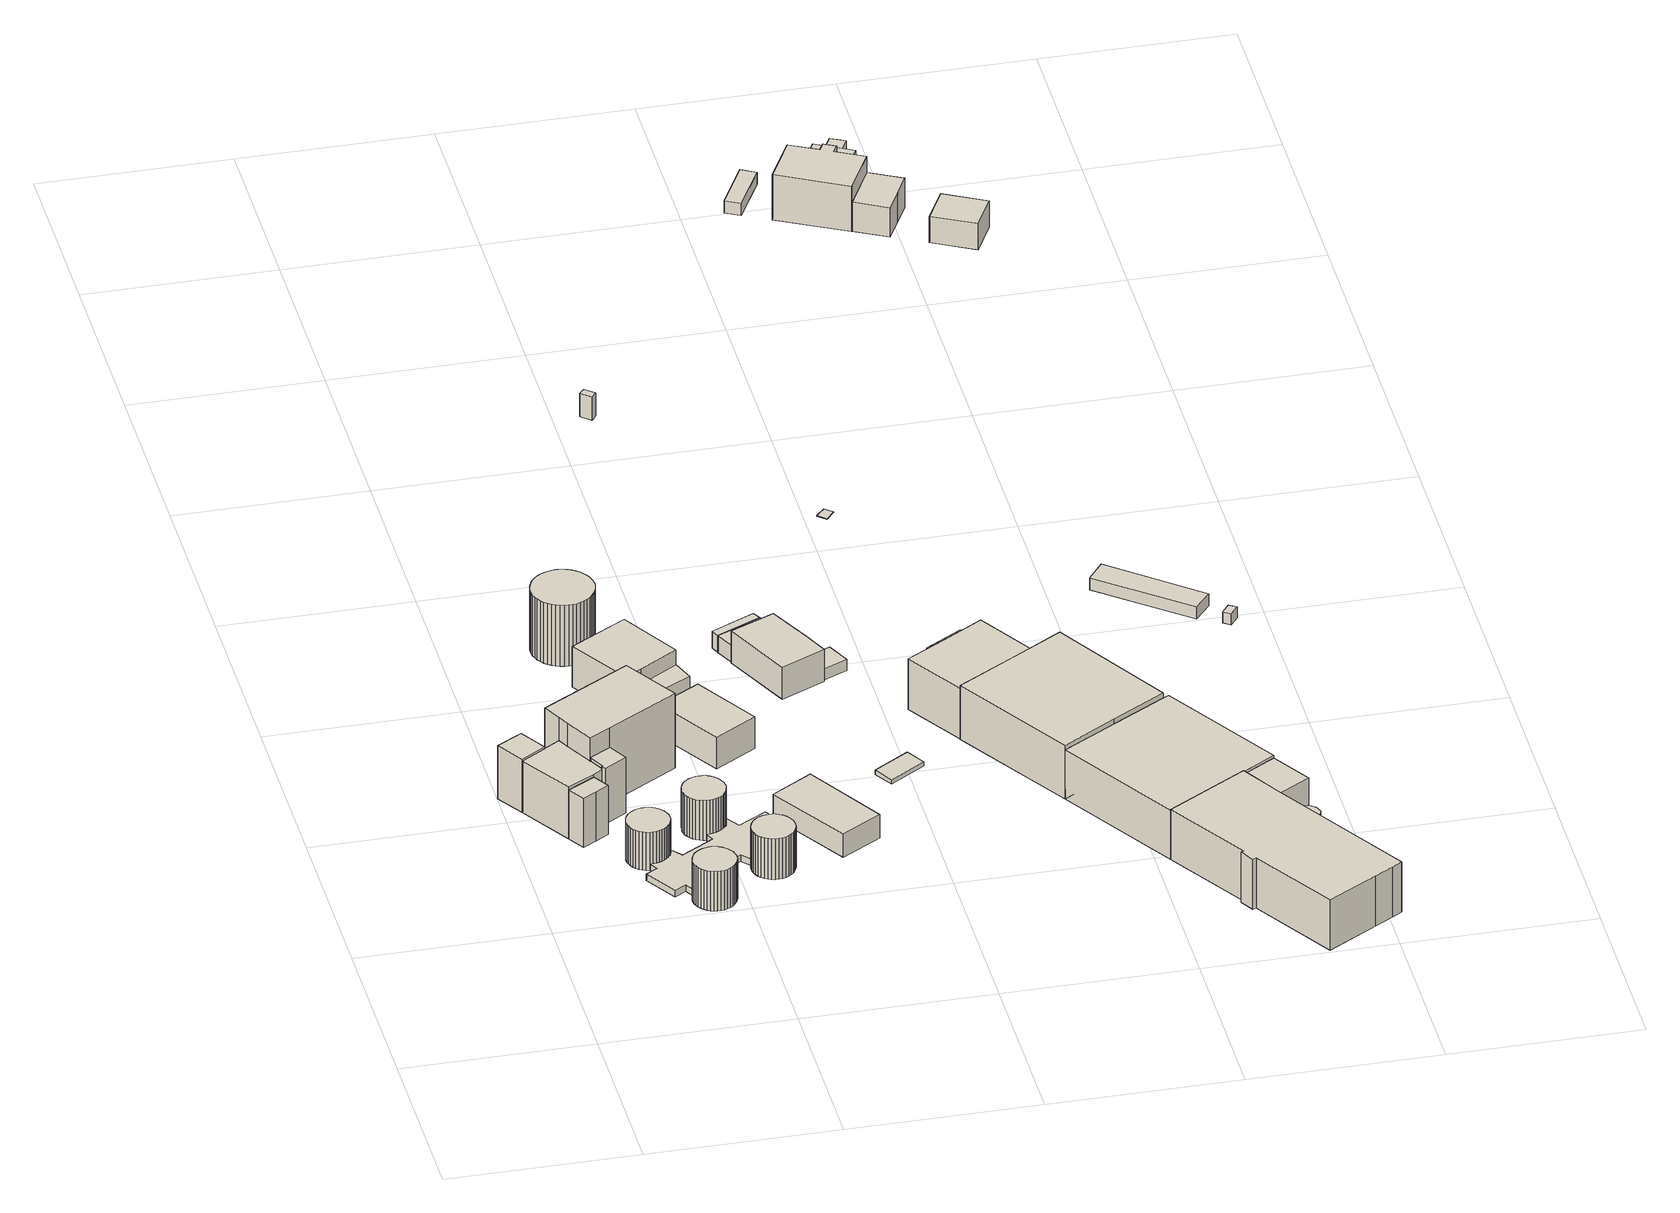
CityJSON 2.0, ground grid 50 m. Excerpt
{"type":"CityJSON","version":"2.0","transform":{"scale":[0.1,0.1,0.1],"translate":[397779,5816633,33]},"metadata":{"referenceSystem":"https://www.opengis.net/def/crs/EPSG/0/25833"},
"CityObjects":{
"building1":{"type":"Building","attributes":{"Gemeindeschluessel":"11000011","function":"31001_2580"},"address":[{"country":"Germany","locality":"Berlin","thoroughfareNumber":"42 (23)","thoroughfareName":"Köpenicker Chaussee"}],"children":["building1-1","building1-2","building1-3","building1-4","building1-5"]},
"building1-1":{"type":"BuildingPart","attributes":{"BezugspunktDach":"2200","measuredHeight":24.36,"storeysAboveGround":1},"parents":["building1"],"geometry":[{"type":"MultiSurface","lod":"1","boundaries":[[[0,1,2,3,4,5,6,7]],[[8,9,10,11,12,13,14,15]],[[8,15,7,6]],[[9,8,6,5]],[[10,9,5,4]],[[11,10,4,3]],[[16,17,11,3,2]],[[18,19,2,1]],[[20,18,13,1,0]],[[15,14,0,7]],[[12,11,17,16]],[[13,12,19,18]],[[14,13,18,20]]]}]},
"building1-2":{"type":"BuildingPart","attributes":{"BezugspunktDach":"2200","measuredHeight":16.6,"storeysAboveGround":1},"parents":["building1"],"geometry":[{"type":"MultiSurface","lod":"1","boundaries":[[[21,22,23,24,25]],[[26,27,28,29,30]],[[26,30,25,24]],[[27,26,24,23]],[[28,27,23,22]],[[31,32,33,22,21]],[[30,29,21,25]],[[29,34,35,32,31]],[[36,35,28,33,32]]]}]},
"building1-3":{"type":"BuildingPart","attributes":{"BezugspunktDach":"2200","measuredHeight":15.78,"storeysAboveGround":1},"parents":["building1"],"geometry":[{"type":"MultiSurface","lod":"1","boundaries":[[[37,38,39,40,20,33,32,31]],[[35,28,14,41,42,43,44,29]],[[14,28,33,20]],[[43,42,39,38]],[[44,45,46,47,38,37]],[[29,44,37,31]],[[35,29,31,32]],[[35,32,33,28]],[[13,18,19,12]],[[41,12,19,40]],[[20,18,13,14]],[[41,40,39,42]],[[48,46,45,44]],[[48,43,47,46]]]}]},
"building1-4":{"type":"BuildingPart","attributes":{"BezugspunktDach":"2200","measuredHeight":16.23,"storeysAboveGround":1},"parents":["building1"],"geometry":[{"type":"MultiSurface","lod":"1","boundaries":[[[49,50,51,52,17,16]],[[11,53,54,42,41,12]],[[53,11,17,52]],[[54,53,52,51]],[[42,54,51,50]],[[40,39,42,50,49]],[[12,19,40,41,49,16]],[[12,16,17,11]],[[41,42,39,40]],[[41,40,19,12]]]}]},
"building1-5":{"type":"BuildingPart","attributes":{"BezugspunktDach":"2200","measuredHeight":15.91,"storeysAboveGround":1},"parents":["building1"],"geometry":[{"type":"MultiSurface","lod":"1","boundaries":[[[55,56,57,47,46,45]],[[48,43,58,59,60,44]],[[58,43,47,57]],[[59,58,57,56]],[[60,59,56,55]],[[44,60,55,45]],[[48,44,45,46]],[[61,48,46,47,43]]]}]},
"building2":{"type":"Building","attributes":{"Gemeindeschluessel":"11000011","function":"31001_2140"},"address":[{"country":"Germany","locality":"Berlin","thoroughfareNumber":"42 (12)","thoroughfareName":"Köpenicker Chaussee"}],"children":["building2-1","building2-2","building2-3","building2-4","building2-5"]},
"building2-1":{"type":"BuildingPart","attributes":{"BezugspunktDach":"2200","measuredHeight":11.56,"storeysAboveGround":2},"parents":["building2"],"geometry":[{"type":"MultiSurface","lod":"1","boundaries":[[[62,63,64,65,66,67,68,69,70,71,72,73,74,75,76,77,78,79,80,81,82,83,84,85,86,87,88,89,90,91,92,93,94,95,96,97,98,99,100,101]],[[102,103,104,105,106,107,108,109,110,111,112,113,114,115,116,117,118,119,120,121,122,123,124,125,126,127,128,129,130,131,132,133,134,135,136,137,138,139,140,141]],[[102,141,101,100]],[[103,102,100,99]],[[104,103,99,98]],[[105,104,142,143,144,145,98,97]],[[106,105,143,146,147,144,97,96]],[[148,147,96,95]],[[107,106,146,149]],[[108,107,149,150,151,148,152,95,94]],[[153,151,154,94,93]],[[109,108,150,155]],[[156,153,157,93,92]],[[110,109,155,158]],[[159,156,92,91]],[[111,110,158,160]],[[161,162,159,91,90]],[[112,111,163,160,164]],[[113,112,164,165,166,162,167,90,89]],[[168,166,165,169,114,113,89,88]],[[170,168,169,171,115,114,88,87]],[[116,115,87,86]],[[117,116,86,85]],[[118,117,85,84]],[[119,118,84,83]],[[120,119,83,82]],[[121,120,82,81]],[[122,121,81,80]],[[123,122,80,79]],[[124,123,79,78]],[[125,124,78,77]],[[126,125,77,76]],[[127,126,76,75]],[[128,127,75,74]],[[129,128,74,73]],[[130,129,73,72]],[[131,130,72,71]],[[132,131,71,70]],[[133,132,70,69]],[[134,133,69,68]],[[135,134,68,67]],[[136,135,67,66]],[[137,136,66,65]],[[138,137,65,64]],[[139,138,64,63]],[[140,139,63,62]],[[141,140,62,101]],[[145,144,143,142]],[[144,147,146,143]],[[149,146,147,148]],[[152,148,151,150,149]],[[155,150,154,151,153]],[[158,155,157,153,156]],[[160,158,156,159]],[[164,160,163,159,162,161]],[[167,162,166,165,164]],[[169,165,166,168]],[[171,169,168,170]]]}]},
"building2-2":{"type":"BuildingPart","attributes":{"BezugspunktDach":"2200","measuredHeight":1.91,"storeysAboveGround":2},"parents":["building2"],"geometry":[{"type":"MultiSurface","lod":"1","boundaries":[[[172,173,145,144,147,148,151,153,156,159,162,166,168,170,174,175,176,177,178,179,180,181,182,183,184,185,186,187,188,189,190,191,192,193,194,195,196,197,198,199,200,201,202,203,204,205,206,207,208,209,210,211,212,213,214,215,216,217,218,219,220]],[[221,222,223,224,225,226,227,228,229,230,231,232,233,234,235,236,237,238,239,240,241,242,243,244,245,246,247,248,249,250,251,252,253,254,255,256,257,258,259,260,261,262,263,264,265,266,171,169,165,164,160,158,155,150,149,146,143,142,267,268,269]],[[221,269,220,219]],[[222,221,219,218]],[[222,270,222,223]],[[224,223,224,216]],[[224,216,224,225]],[[226,225,226,214]],[[227,226,214,226,227,213]],[[228,227,271,227,228,212]],[[231,230,231,209]],[[232,231,209,231,232,208]],[[232,208,232,233]],[[234,233,207,206]],[[235,234,206,205]],[[236,235,205,204]],[[237,236,204,272,273]],[[238,237,273,274]],[[239,238,202,274,275]],[[240,239,275,276]],[[241,240,276,277,199]],[[242,241,277,278]],[[243,242,278,279]],[[244,243,197,279,280,196]],[[245,244,196,280,281,195]],[[246,245,195,281,282,194]],[[247,246,282,283]],[[248,247,284,283,285]],[[249,248,192,191]],[[250,249,191,190]],[[251,250,190,189]],[[252,251,189,188]],[[253,252,188,187]],[[254,253,187,286,287]],[[255,254,287,288]],[[256,255,185,288,289,184]],[[257,256,289,290]],[[258,257,290,291,182]],[[259,258,291,292,181]],[[260,259,181,292,293,180]],[[261,260,293,294,179]],[[262,261,179,294,295]],[[263,262,178,295,296,177]],[[264,263,296,297,176]],[[265,264,176,175]],[[266,265,175,174]],[[171,266,174,170]],[[267,142,145,173]],[[268,267,173,172]],[[269,268,172,220]],[[223,222,270,218,217]],[[298,217,216,224,223]],[[225,224,216,215]],[[215,214,226,225]],[[213,212,228,227,271]],[[229,228,212,211]],[[230,229,299,211,210]],[[300,210,209,231,230]],[[233,232,208,207]],[[273,272,204,203]],[[274,273,203,202]],[[275,274,202,201]],[[276,275,201,200]],[[200,199,277,276]],[[278,277,301,199,198]],[[279,278,198,197]],[[196,280,279,197]],[[195,281,280,196]],[[194,282,281,195]],[[283,282,194,193]],[[285,283,284,193,192,302]],[[287,286,187,186]],[[288,287,186,185]],[[184,289,288,185]],[[290,289,184,183]],[[183,182,291,290]],[[182,181,292,291]],[[180,293,292,181]],[[180,179,294,293]],[[295,294,179,178]],[[177,296,295,178]],[[177,176,297,296]],[[169,171,170,168]],[[165,169,168,166]],[[165,166,162,164]],[[160,164,303,162,159,304]],[[160,159,156,158]],[[155,158,156,153]],[[155,153,151,150]],[[149,150,151,148]],[[146,149,305,148,147]],[[143,146,306,147,144]],[[142,143,144,145]]]}]},
"building2-3":{"type":"BuildingPart","attributes":{"BezugspunktDach":"2200","measuredHeight":11.81,"storeysAboveGround":2},"parents":["building2"],"geometry":[{"type":"MultiSurface","lod":"1","boundaries":[[[307,308,309,310,311,312,313,314,315,316,317,318,319,320,321,322,323,324,325,326,327,328,329,330,331,332,333,334,335,336,337,338,339,340,341,342,343,344,345]],[[346,297,296,295,294,293,292,291,290,289,288,287,286,347,348,349,350,351,352,353,354,355,356,357,358,359,360,361,362,363,364,365,366,367,368,369,370,371,372]],[[346,372,345,344]],[[297,346,344,343]],[[177,176,343,342]],[[178,177,342,341]],[[179,178,295,341,340]],[[293,180,179,340,339]],[[181,180,339,338]],[[182,181,338,337]],[[183,182,337,336]],[[184,183,336,335]],[[185,184,373,335,334]],[[287,186,185,334,333]],[[286,187,186,287,333,332]],[[347,286,332,331]],[[348,347,331,330]],[[349,348,330,329]],[[350,349,329,328]],[[351,350,328,327]],[[352,351,327,326]],[[353,352,326,325]],[[354,353,325,324]],[[355,354,324,323]],[[356,355,323,322]],[[357,356,322,321]],[[358,357,321,320]],[[359,358,320,319]],[[360,359,319,318]],[[361,360,318,317]],[[362,361,317,316]],[[363,362,316,315]],[[364,363,315,314]],[[365,364,314,313]],[[366,365,313,312]],[[367,366,312,311]],[[368,367,311,310]],[[369,368,310,309]],[[370,369,309,308]],[[371,370,308,307]],[[372,371,307,345]],[[374,296,297,375,176,177]],[[295,296,177,178]],[[294,295,178,179]],[[294,179,180,293]],[[292,293,180,181]],[[291,292,181,182]],[[290,291,182,183]],[[289,290,183,184]],[[288,289,373,184,185]],[[288,185,186,287]],[[287,186,187,286]]]}]},
"building2-4":{"type":"BuildingPart","attributes":{"BezugspunktDach":"2200","measuredHeight":11.13,"storeysAboveGround":2},"parents":["building2"],"geometry":[{"type":"MultiSurface","lod":"1","boundaries":[[[376,377,378,379,380,381,382,383,384,385,386,387,388,389,390,391,392,393,394,395,396,397,398,399,400,401,402,403,404,405,406,407,408,409,410,411,412,413,414,415]],[[416,417,418,419,420,421,422,423,424,425,426,427,428,429,430,431,432,433,434,233,232,231,230,229,228,227,226,225,224,223,222,435,436,437,438,439,440,441,442,443]],[[416,443,415,414]],[[417,416,414,413]],[[418,417,413,412]],[[419,418,412,411]],[[420,419,411,410]],[[421,420,410,409]],[[422,421,409,408]],[[423,422,408,407]],[[424,423,407,406]],[[425,424,406,405]],[[426,425,405,404]],[[427,426,404,403]],[[428,427,403,402]],[[429,428,402,401]],[[430,429,401,400]],[[431,430,400,399]],[[432,431,399,398]],[[433,432,398,397]],[[434,433,397,396]],[[233,434,396,395]],[[232,208,207,395,394]],[[231,209,208,394,393]],[[210,209,393,392]],[[229,211,210,392,391]],[[228,212,211,391,390]],[[227,213,212,390,389]],[[214,213,389,388]],[[225,215,214,226,388,387]],[[224,216,215,387,386]],[[217,216,224,386,385]],[[218,217,385,384]],[[435,222,384,383]],[[436,435,383,382]],[[437,436,382,381]],[[438,437,381,380]],[[439,438,380,379]],[[440,439,379,378]],[[441,440,378,377]],[[442,441,377,376]],[[443,442,376,415]],[[233,207,208,232]],[[232,444,208,209,231]],[[230,231,209,210]],[[230,210,211,229]],[[229,211,212,228]],[[228,212,213,227]],[[445,226,227,213,214]],[[226,214,215,225]],[[225,446,215,216,224]],[[223,224,216,217]],[[222,223,217,218]]]}]},
"building2-5":{"type":"BuildingPart","attributes":{"BezugspunktDach":"2200","measuredHeight":11.59,"storeysAboveGround":2},"parents":["building2"],"geometry":[{"type":"MultiSurface","lod":"1","boundaries":[[[447,448,449,450,451,452,453,454,455,456,457,458,459,460,461,462,463,464,465,466,467,468,469,470,471,472,473,474,475,476,477,478,479,480,481,482,483,484,485,486]],[[487,488,489,490,491,492,493,494,495,496,497,498,499,500,501,502,503,504,285,283,282,281,280,279,278,277,276,275,274,273,272,505,506,507,508,509,510,511,512,513]],[[487,513,486,485]],[[488,487,485,484]],[[489,488,484,483]],[[490,489,483,482]],[[491,490,482,481]],[[492,491,481,480]],[[493,492,480,479]],[[494,493,479,478]],[[495,494,478,477]],[[496,495,477,476]],[[497,496,476,475]],[[498,497,475,474]],[[499,498,474,473]],[[500,499,473,472]],[[501,500,472,471]],[[502,501,471,470]],[[503,502,470,469]],[[504,503,469,468]],[[285,504,468,467]],[[283,193,192,467,466]],[[282,194,193,466,465]],[[195,194,282,465,464]],[[280,196,195,281,464,463]],[[197,196,280,463,462]],[[198,197,279,462,461]],[[277,199,198,278,461,460]],[[200,199,514,460,459]],[[275,201,200,276,459,458]],[[202,201,275,458,457]],[[203,202,274,457,456]],[[204,203,456,455]],[[505,272,455,454]],[[506,505,454,453]],[[507,506,453,452]],[[508,507,452,451]],[[509,508,451,450]],[[510,509,450,449]],[[511,510,449,448]],[[512,511,448,447]],[[513,512,447,486]],[[285,192,193,283]],[[283,193,194,282]],[[281,282,194,195]],[[281,195,196,280]],[[279,280,196,197]],[[278,279,197,198]],[[278,198,199,277]],[[515,276,277,514,199,200]],[[276,200,201,275]],[[274,275,201,202]],[[516,273,274,202,203]],[[272,273,517,203,204]]]}]},
"building3":{"type":"Building","attributes":{"Gemeindeschluessel":"11000011","BezugspunktDach":"2200","function":"31001_2500","measuredHeight":17.64,"storeysAboveGround":3},"address":[{"country":"Germany","locality":"Berlin","thoroughfareNumber":"42 (43)","thoroughfareName":"Köpenicker Chaussee"}],"geometry":[{"type":"Solid","lod":"1","boundaries":[[[[518,519,520,521,522,523,524,525,526,527,528,529,530,531,532,533,534,535,536,537,538,539,540,541,542,543,544,545,546,547,548,549,550,551,552,553,554,555,556,557,558,559,560,561,562,563,564,565,566]],[[567,568,569,570,571,572,573,574,575,576,577,578,579,580,581,582,583,584,585,586,587,588,589,590,591,592,593,594,595,596,597,598,599,600,601,602,603,604,605,606,607,608,609,610,611,612,613,614,615]],[[567,615,566,565]],[[568,567,565,564]],[[569,568,564,563]],[[570,569,563,562]],[[571,570,562,561]],[[572,571,561,560]],[[573,572,560,559]],[[574,573,559,558]],[[575,574,558,557]],[[576,575,557,556]],[[577,576,556,555]],[[578,577,555,554]],[[579,578,554,553]],[[580,579,553,552]],[[581,580,552,551]],[[582,581,551,550]],[[583,582,550,549]],[[584,583,549,548]],[[585,584,548,547]],[[586,585,547,546]],[[587,586,546,545]],[[588,587,545,544]],[[589,588,544,543]],[[590,589,543,542]],[[591,590,542,541]],[[592,591,541,540]],[[593,592,540,539]],[[594,593,539,538]],[[595,594,538,537]],[[596,595,537,536]],[[597,596,536,535]],[[598,597,535,534]],[[599,598,534,533]],[[600,599,533,532]],[[601,600,532,531]],[[602,601,531,530]],[[603,602,530,529]],[[604,603,529,528]],[[605,604,528,527]],[[606,605,527,526]],[[607,606,526,525]],[[608,607,525,524]],[[609,608,524,523]],[[610,609,523,522]],[[611,610,522,521]],[[612,611,521,520]],[[613,612,520,519]],[[614,613,519,518]],[[615,614,518,566]]]]}]},
"building4":{"type":"Building","attributes":{"Gemeindeschluessel":"11000011","BezugspunktDach":"2200","function":"31001_2580","measuredHeight":11.69,"storeysAboveGround":2},"address":[{"country":"Germany","locality":"Berlin","thoroughfareNumber":"42 (22)","thoroughfareName":"Köpenicker Chaussee"}],"geometry":[{"type":"Solid","lod":"1","boundaries":[[[[616,617,618,619,620]],[[621,622,623,624,625]],[[621,625,620,619]],[[622,621,619,618]],[[623,622,618,617]],[[624,623,617,616]],[[625,624,616,620]]]]}]},
"building5":{"type":"Building","attributes":{"Gemeindeschluessel":"11000011","BezugspunktDach":"2200","function":"31001_2580","measuredHeight":7.47,"storeysAboveGround":1},"address":[{"country":"Germany","locality":"Berlin","thoroughfareNumber":"42 (113)","thoroughfareName":"Köpenicker Chaussee"}],"geometry":[{"type":"Solid","lod":"1","boundaries":[[[[626,627,628,629]],[[622,630,631,623]],[[622,623,629,628]],[[630,622,628,627]],[[631,630,627,626]],[[623,631,626,629]]]]}]},
"building6":{"type":"Building","attributes":{"Gemeindeschluessel":"11000011","BezugspunktDach":"2200","function":"31001_2580","measuredHeight":9.15,"storeysAboveGround":1},"address":[{"country":"Germany","locality":"Berlin","thoroughfareNumber":"42 (24)","thoroughfareName":"Köpenicker Chaussee"}],"geometry":[{"type":"Solid","lod":"1","boundaries":[[[[632,633,634,635]],[[636,637,638,639]],[[636,639,635,634]],[[637,636,634,633]],[[638,637,633,632]],[[639,638,632,635]]]]}]},
"building7":{"type":"Building","attributes":{"Gemeindeschluessel":"11000011","BezugspunktDach":"2200","function":"31001_2580","measuredHeight":6.79,"storeysAboveGround":1},"address":[{"country":"Germany","locality":"Berlin","thoroughfareNumber":"42 (26)","thoroughfareName":"Köpenicker Chaussee"}],"geometry":[{"type":"Solid","lod":"1","boundaries":[[[[640,641,642,643]],[[644,645,646,647]],[[644,647,643,642]],[[645,644,642,641]],[[646,645,641,640]],[[647,646,640,643]]]]}]},
"building8":{"type":"Building","attributes":{"Gemeindeschluessel":"11000011","BezugspunktDach":"2200","function":"51009_1610","measuredHeight":4.88,"storeysAboveGround":0},"address":[{"country":"Germany","locality":"Berlin"}],"geometry":[{"type":"Solid","lod":"1","boundaries":[[[[648,649,650,651]],[[652,653,654,655]],[[652,655,651,650]],[[653,652,650,649]],[[654,653,649,648]],[[655,654,648,651]]]]}]},
"building9":{"type":"Building","attributes":{"Gemeindeschluessel":"11000011","BezugspunktDach":"2200","function":"31001_2120","measuredHeight":4.94,"storeysAboveGround":1},"address":[{"country":"Germany","locality":"Berlin","thoroughfareNumber":"42 (40)","thoroughfareName":"Köpenicker Chaussee"}],"geometry":[{"type":"Solid","lod":"1","boundaries":[[[[656,657,649,648]],[[658,659,660,661]],[[658,661,648,649]],[[659,658,649,657]],[[660,659,657,656]],[[661,660,656,648]]]]}]},
"building10":{"type":"Building","attributes":{"Gemeindeschluessel":"11000011","BezugspunktDach":"2200","function":"31001_2120","measuredHeight":9.33,"storeysAboveGround":1},"address":[{"country":"Germany","locality":"Berlin","thoroughfareNumber":"42 (115)","thoroughfareName":"Köpenicker Chaussee"}],"geometry":[{"type":"Solid","lod":"1","boundaries":[[[[662,663,664,665,666]],[[667,668,669,670,671]],[[667,671,666,665]],[[668,667,665,664]],[[669,668,664,663]],[[670,669,663,662]],[[671,670,662,666]]]]}]},
"building11":{"type":"Building","attributes":{"Gemeindeschluessel":"11000011","BezugspunktDach":"2200","function":"31001_2200","measuredHeight":1.34,"storeysAboveGround":1},"address":[{"country":"Germany","locality":"Berlin","thoroughfareNumber":"42 (27)","thoroughfareName":"Köpenicker Chaussee"}],"geometry":[{"type":"Solid","lod":"1","boundaries":[[[[672,673,674,675]],[[676,677,678,679]],[[676,679,675,674]],[[677,676,674,673]],[[678,677,673,672]],[[679,678,672,675]]]]}]},
"building12":{"type":"Building","attributes":{"Gemeindeschluessel":"11000011","BezugspunktDach":"2200","function":"31001_2120","measuredHeight":3.25,"storeysAboveGround":1},"address":[{"country":"Germany","locality":"Berlin","thoroughfareNumber":"42 (114)","thoroughfareName":"Köpenicker Chaussee"}],"geometry":[{"type":"Solid","lod":"1","boundaries":[[[[680,681,682,683]],[[684,685,686,687]],[[684,687,683,682]],[[685,684,682,681]],[[686,685,681,680]],[[687,686,680,683]]]]}]},
"building13":{"type":"Building","attributes":{"Gemeindeschluessel":"11000011","BezugspunktDach":"2200","function":"31001_2420","measuredHeight":6.74,"storeysAboveGround":1},"address":[{"country":"Germany","locality":"Berlin","thoroughfareNumber":"1 (4)","thoroughfareName":"Saganer Straße"}],"geometry":[{"type":"Solid","lod":"1","boundaries":[[[[688,689,690,691]],[[692,693,694,695]],[[692,695,691,690]],[[693,692,690,689]],[[694,693,689,688]],[[695,694,688,691]]]]}]},
"building14":{"type":"Building","attributes":{"Gemeindeschluessel":"11000011","BezugspunktDach":"2200","function":"31001_2420","measuredHeight":0.187,"storeysAboveGround":1},"address":[{"country":"Germany","locality":"Berlin","thoroughfareNumber":"1 (3)","thoroughfareName":"Saganer Straße"}],"geometry":[{"type":"Solid","lod":"1","boundaries":[[[[696,697,698,699]],[[700,701,702,703]],[[700,703,699,698]],[[701,700,698,697]],[[702,701,697,696]],[[703,702,696,699]]]]}]},
"building15":{"type":"Building","attributes":{"Gemeindeschluessel":"11000011","function":"31001_2610"},"address":[{"country":"Germany","locality":"Berlin","thoroughfareNumber":"42 (64)","thoroughfareName":"Köpenicker Chaussee"}],"children":["building15-1","building15-2","building15-3","building15-4","building15-5","building15-6"]},
"building15-1":{"type":"BuildingPart","attributes":{"BezugspunktDach":"2200","measuredHeight":15.8,"storeysAboveGround":3},"parents":["building15"],"geometry":[{"type":"MultiSurface","lod":"1","boundaries":[[[704,705,706,707,708,709,710,711,712,713,714,715]],[[716,717,718,719,720,721,722,723,724,725,726,727]],[[728,729,715,714]],[[730,731,728,716,732,733,732,717,716,714,713]],[[718,734,735,713,712]],[[719,718,712,711]],[[720,719,711,710]],[[721,720,710,709]],[[722,721,709,708]],[[723,722,708,707]],[[724,723,707,706]],[[725,724,706,705]],[[726,725,705,704]],[[727,726,704,715]],[[716,727,729,728]],[[717,732,731,730]],[[733,732,716,728,731]],[[717,735,734,718]]]}]},
"building15-2":{"type":"BuildingPart","attributes":{"BezugspunktDach":"2200","measuredHeight":13.46,"storeysAboveGround":3},"parents":["building15"],"geometry":[{"type":"Solid","lod":"1","boundaries":[[[[734,736,737,735]],[[738,739,718,717]],[[717,735,717,738]],[[739,738,737,736]],[[718,739,736,734]],[[738,717,735,737]],[[718,734,735,717]]]]}]},
"building15-3":{"type":"BuildingPart","attributes":{"BezugspunktDach":"2200","measuredHeight":15.52,"storeysAboveGround":3},"parents":["building15"],"geometry":[{"type":"MultiSurface","lod":"1","boundaries":[[[740,741,742,743,744]],[[745,746,747,748,749]],[[745,749,744,743]],[[750,751,743,742]],[[746,745,752,753]],[[747,746,742,741]],[[749,748,740,744]],[[753,752,751,750]],[[754,755,740,748]],[[747,741,755,754]]]}]},
"building15-4":{"type":"BuildingPart","attributes":{"BezugspunktDach":"2200","measuredHeight":9.84,"storeysAboveGround":3},"parents":["building15"],"geometry":[{"type":"Solid","lod":"1","boundaries":[[[[751,750,756,757]],[[758,753,752,759]],[[758,759,757,756]],[[753,758,756,750]],[[759,752,751,757]],[[752,753,750,751]]]]}]},
"building15-5":{"type":"BuildingPart","attributes":{"BezugspunktDach":"2200","measuredHeight":15.86,"storeysAboveGround":3},"parents":["building15"],"geometry":[{"type":"MultiSurface","lod":"1","boundaries":[[[729,731,760,761,762,763,764]],[[765,766,767,738,732,727,768]],[[768,764,768,769,765]],[[765,763,765,766]],[[767,766,762,761]],[[738,767,761,760]],[[760,730,735,737]],[[768,727,729,764]],[[765,769,770,763]],[[770,769,768,764]],[[766,765,763,762]],[[732,717,730,731]],[[738,737,735,771,717]],[[727,716,728,729,772]],[[732,731,728,773,716]]]}]},
"building15-6":{"type":"BuildingPart","attributes":{"BezugspunktDach":"2200","measuredHeight":17.13,"storeysAboveGround":3},"parents":["building15"],"geometry":[{"type":"MultiSurface","lod":"1","boundaries":[[[774,775,776,777,778,779]],[[780,781,766,769,768,782]],[[755,740,779,778]],[[780,782,748,754]],[[781,780,778,777],[747,741,755,754]],[[766,781,777,776]],[[770,763,765,763,762,766,776,775]],[[764,770,769,775,774]],[[782,768,774,779]],[[754,748,740,755]],[[755,741,747,754]],[[769,765,763,770]],[[766,762,763,765]],[[783,768,769,770,764]]]}]},
"building16":{"type":"Building","attributes":{"Gemeindeschluessel":"11000011","BezugspunktDach":"2200","function":"31001_2500","measuredHeight":6.88,"storeysAboveGround":2},"address":[{"country":"Germany","locality":"Berlin","thoroughfareNumber":"42 (79)","thoroughfareName":"Köpenicker Chaussee"}],"geometry":[{"type":"Solid","lod":"1","boundaries":[[[[784,785,786,787,788,789,790,791,792,793,794,795,796,797,798,799,800,801,802,803,804,805,806,807,808,809,810,811,812,813,814,815,816]],[[817,818,819,820,821,822,823,824,825,826,827,828,829,830,831,832,833,834,835,836,837,838,839,840,841,842,843,844,845,846,847,848,849]],[[817,849,816,815]],[[818,817,815,814]],[[819,818,814,813]],[[820,819,813,812]],[[821,820,812,811]],[[822,821,811,810]],[[823,822,810,809]],[[824,823,809,808]],[[825,824,808,807]],[[826,825,807,806]],[[827,826,806,805]],[[828,827,805,804]],[[829,828,804,803]],[[830,829,803,802]],[[831,830,802,801]],[[832,831,801,800]],[[833,832,800,799]],[[834,833,799,798]],[[835,834,798,797]],[[836,835,797,796]],[[837,836,796,795]],[[838,837,795,794]],[[839,838,794,793]],[[840,839,793,792]],[[841,840,792,791]],[[842,841,791,790]],[[843,842,790,789]],[[844,843,789,788]],[[845,844,788,787]],[[846,845,787,786]],[[847,846,786,785]],[[848,847,785,784]],[[849,848,784,816]]]]}]},
"building17":{"type":"Building","attributes":{"Gemeindeschluessel":"11000011","BezugspunktDach":"2200","function":"31001_2143","measuredHeight":3.49,"storeysAboveGround":1},"address":[{"country":"Germany","locality":"Berlin","thoroughfareNumber":"26 (17)","thoroughfareName":"Saganer Straße"}],"geometry":[{"type":"Solid","lod":"1","boundaries":[[[[850,851,852,853]],[[854,855,856,857]],[[854,857,853,852]],[[855,854,852,851]],[[856,855,851,850]],[[857,856,850,853]]]]}]},
"building18":{"type":"Building","attributes":{"Gemeindeschluessel":"11000011","BezugspunktDach":"2200","function":"31001_2420","measuredHeight":3.57,"storeysAboveGround":1},"address":[{"country":"Germany","locality":"Berlin","thoroughfareNumber":"1","thoroughfareName":"Saganer Straße"}],"geometry":[{"type":"Solid","lod":"1","boundaries":[[[[858,859,860,861]],[[862,863,864,865]],[[862,865,861,860]],[[863,862,860,859]],[[864,863,859,858]],[[865,864,858,861]]]]}]},
"building19":{"type":"Building","attributes":{"Gemeindeschluessel":"11000011","BezugspunktDach":"2200","function":"31001_2424","measuredHeight":3.28,"storeysAboveGround":1},"address":[{"country":"Germany","locality":"Berlin","thoroughfareNumber":"1 (2)","thoroughfareName":"Saganer Straße"}],"geometry":[{"type":"Solid","lod":"1","boundaries":[[[[866,867,868,869]],[[870,871,872,873]],[[870,873,869,868]],[[871,870,868,867]],[[872,871,867,866]],[[873,872,866,869]]]]}]},
"building20":{"type":"Building","attributes":{"Gemeindeschluessel":"11000011","function":"31001_2420"},"address":[{"country":"Germany","locality":"Berlin","thoroughfareNumber":"26 (18)","thoroughfareName":"Saganer Straße"}],"children":["building20-1","building20-2","building20-3","building20-4"]},
"building20-1":{"type":"BuildingPart","attributes":{"BezugspunktDach":"2200","measuredHeight":16.08,"storeysAboveGround":3},"parents":["building20"],"geometry":[{"type":"MultiSurface","lod":"1","boundaries":[[[874,875,876,877,878,879,880,881,882]],[[883,884,885,886,887,888,889,890,891]],[[883,891,882,881]],[[884,883,881,880]],[[885,884,880,879]],[[886,885,879,878]],[[887,886,878,877]],[[888,887,877,876]],[[889,892,893,876,875]],[[890,889,875,874]],[[891,890,874,882]],[[888,893,892,889]]]}]},
"building20-2":{"type":"BuildingPart","attributes":{"BezugspunktDach":"2200","measuredHeight":10.19,"storeysAboveGround":3},"parents":["building20"],"geometry":[{"type":"Solid","lod":"1","boundaries":[[[[894,895,896,897,898,899,900,901,902,903,904]],[[905,906,907,908,909,910,911,912,913,886,914]],[[905,914,904,903]],[[906,905,903,902]],[[907,906,902,901]],[[908,907,901,900]],[[909,908,900,899]],[[910,909,899,898]],[[911,910,898,897]],[[912,911,897,896]],[[913,912,896,895]],[[886,913,895,894]],[[914,886,894,904]]]]}]},
"building20-3":{"type":"BuildingPart","attributes":{"BezugspunktDach":"2200","measuredHeight":10.19,"storeysAboveGround":3},"parents":["building20"],"geometry":[{"type":"Solid","lod":"1","boundaries":[[[[915,899,916,917,918,901,900]],[[907,919,920,921,909,922,908]],[[907,908,900,901]],[[919,907,901,918]],[[920,919,918,917]],[[921,920,917,916]],[[909,921,916,899]],[[922,909,899,915]],[[908,922,915,900]]]]}]},
"building20-4":{"type":"BuildingPart","attributes":{"BezugspunktDach":"2200","measuredHeight":9.19,"storeysAboveGround":3},"parents":["building20"],"geometry":[{"type":"MultiSurface","lod":"1","boundaries":[[[923,924,925,893,892]],[[888,926,927,928,889]],[[926,888,893,925]],[[927,926,925,924]],[[928,927,924,923]],[[889,928,923,892]],[[929,888,889,930,892,893]]]}]},
"building21":{"type":"Building","attributes":{"Gemeindeschluessel":"11000011","BezugspunktDach":"2200","function":"31001_2143","measuredHeight":7.61,"storeysAboveGround":2},"address":[{"country":"Germany","locality":"Berlin","thoroughfareNumber":"26 (19)","thoroughfareName":"Saganer Straße"}],"geometry":[{"type":"Solid","lod":"1","boundaries":[[[[931,932,933,934]],[[935,936,937,938]],[[935,938,934,933]],[[936,935,933,932]],[[937,936,932,931]],[[938,937,931,934]]]]}]}
},
"vertices":[
[152,1095,233],[166,1066,233],[206,990,233],[261,1023,233],[450,1137,233],[406,1210,233],[362,1283,233],[127,1143,233],[362,1283,15],[406,1210,15],[450,1137,15],[261,1023,15],[206,990,15],[166,1066,15],[152,1095,15],[127,1143,15],[206,990,177],[261,1023,177],[166,1066,166],[206,990,166],[152,1095,166],
[45,1028,170],[110,1069,170],[89,1104,170],[67,1140,170],[0,1100,170],[67,1140,15],[89,1104,15],[110,1069,15],[45,1028,15],[0,1100,15],[45,1028,166],[98,1061,166],[110,1069,166],[91,1057,15],[98,1061,15],[98,1061,91],
[129,890,166],[201,931,166],[224,945,166],[228,947,166],[228,947,15],[224,945,15],[201,931,15],[129,890,15],[129,890,158],[165,910,158],[201,931,158],[165,910,15],
[228,947,177],[224,945,177],[231,934,177],[290,971,177],[290,971,15],[231,934,15],
[156,845,158],[192,866,158],[227,887,158],[227,887,15],[192,866,15],[156,845,15],[174,916,15],
[363,542,131],[366,534,131],[370,526,131],[375,519,131],[381,513,131],[388,507,131],[395,503,131],[404,500,131],[412,499,131],[421,499,131],[430,500,131],[438,503,131],[446,507,131],[453,512,131],[459,518,131],[464,525,131],[468,533,131],[471,541,131],[472,550,131],[472,559,131],[470,567,131],[468,576,131],[463,583,131],[458,590,131],[452,596,131],[445,601,131],[437,605,131],[429,607,131],[421,609,131],[413,609,131],[404,607,131],[397,605,131],[389,601,131],[382,596,131],[376,591,131],[371,584,131],[367,577,131],[364,568,131],[362,560,131],[362,551,131],[362,560,16],[364,568,16],[367,577,16],[371,584,16],[376,591,16],[382,596,16],[389,601,16],[397,605,16],[404,607,16],[413,609,16],[421,609,16],[429,607,16],[437,605,16],[445,601,16],[452,596,16],[458,590,16],[463,583,16],[468,576,16],[470,567,16],[472,559,16],[472,550,16],[471,541,16],[468,533,16],[464,525,16],[459,518,16],[453,512,16],[446,507,16],[438,503,16],[430,500,16],[421,499,16],[412,499,16],[404,500,16],[395,503,16],[388,507,16],[381,513,16],[375,519,16],[370,526,16],[366,534,16],[363,542,16],[362,551,16],[367,577,17],[371,584,17],[371,584,36],[367,577,36],[376,591,17],[376,591,36],[382,596,36],[382,596,17],[389,601,17],[389,601,36],[382,596,21],[397,605,36],[389,601,19],[397,605,17],[404,607,36],[397,605,31],[404,607,17],[413,609,36],[413,609,17],[421,609,25],[421,609,36],[413,609,25],[421,609,17],[429,607,17],[429,607,36],[421,609,32],[437,605,36],[437,605,17],[445,601,36],[445,601,17],
[324,580,36],[355,598,36],[426,643,36],[514,697,36],[535,675,36],[538,682,36],[543,689,36],[549,695,36],[555,701,36],[563,705,36],[571,708,36],[579,709,36],[587,710,36],[596,709,36],[604,707,36],[611,704,36],[588,740,36],[664,787,36],[614,870,36],[540,826,36],[514,865,36],[514,857,36],[513,849,36],[511,842,36],[508,834,36],[503,827,36],[498,821,36],[492,816,36],[485,812,36],[478,808,36],[470,806,36],[462,805,36],[454,805,36],[464,781,36],[376,728,36],[353,757,36],[352,749,36],[349,741,36],[345,734,36],[341,728,36],[335,722,36],[329,717,36],[322,713,36],[315,710,36],[307,708,36],[299,708,36],[291,708,36],[303,685,36],[272,666,36],[303,685,17],[291,708,17],[299,708,17],[307,708,17],[315,710,17],[322,713,17],[329,717,17],[335,722,17],[341,728,17],[345,734,17],[349,741,17],[352,749,17],[353,757,17],[376,728,17],[464,781,17],[454,805,17],[462,805,17],[470,806,17],[478,808,17],[485,812,17],[492,816,17],[498,821,17],[503,827,17],[508,834,17],[511,842,17],[513,849,17],[514,857,17],[514,865,17],[540,826,17],[614,870,17],[664,787,17],[588,740,17],[611,704,17],[604,707,17],[596,709,17],[587,710,17],[579,709,17],[571,708,17],[563,705,17],[555,701,17],[549,695,17],[543,689,17],[538,682,17],[535,675,17],[514,697,17],[426,643,17],[355,598,17],[324,580,17],[272,666,17],[291,708,19],[329,717,22],[454,805,18],[462,805,18],[470,806,18],[478,808,18],[485,812,18],[492,816,18],[498,821,18],[503,827,18],[508,834,18],[511,842,18],[513,849,18],[514,857,18],[514,857,29],[514,865,18],[611,704,18],[604,707,18],[596,709,18],[587,710,18],[579,709,18],[571,708,18],[563,705,18],[555,701,18],[549,695,18],[543,689,18],[538,682,18],[535,675,18],[299,708,26],[341,728,22],[345,734,27],[492,816,20],[514,865,22],[421,609,21],[413,609,30],[382,596,26],[376,591,26],
[532,648,136],[533,639,136],[537,631,136],[541,623,136],[547,616,136],[554,610,136],[562,606,136],[570,602,136],[579,600,136],[588,600,136],[597,601,136],[606,604,136],[614,607,136],[621,613,136],[628,619,136],[633,626,136],[637,634,136],[640,643,136],[641,652,136],[641,661,136],[639,670,136],[636,678,136],[631,686,136],[626,693,136],[619,699,136],[611,704,136],[604,707,136],[596,709,136],[587,710,136],[579,709,136],[571,708,136],[563,705,136],[555,701,136],[549,695,136],[543,689,136],[538,682,136],[535,675,136],[532,666,136],[531,657,136],[532,666,18],[619,699,18],[626,693,18],[631,686,18],[636,678,18],[639,670,18],[641,661,18],[641,652,18],[640,643,18],[637,634,18],[633,626,18],[628,619,18],[621,613,18],[614,607,18],[606,604,18],[597,601,18],[588,600,18],[579,600,18],[570,602,18],[562,606,18],[554,610,18],[547,616,18],[541,623,18],[537,631,18],[533,639,18],[532,648,18],[531,657,18],[587,710,19],[538,682,28],[535,675,31],
[244,755,128],[246,746,128],[249,738,128],[254,730,128],[259,724,128],[266,718,128],[274,713,128],[282,710,128],[291,708,128],[299,708,128],[307,708,128],[315,710,128],[322,713,128],[329,717,128],[335,722,128],[341,728,128],[345,734,128],[349,741,128],[352,749,128],[353,757,128],[353,766,128],[352,775,128],[349,783,128],[345,791,128],[340,798,128],[334,804,128],[327,810,128],[319,814,128],[310,816,128],[302,817,128],[293,817,128],[284,816,128],[276,813,128],[268,808,128],[261,803,128],[255,796,128],[250,789,128],[246,781,128],[244,772,128],[243,764,128],[244,772,17],[246,781,17],[250,789,17],[255,796,17],[261,803,17],[268,808,17],[276,813,17],[284,816,17],[293,817,17],[302,817,17],[310,816,17],[319,814,17],[327,810,17],[334,804,17],[340,798,17],[345,791,17],[349,783,17],[352,775,17],[353,766,17],[282,710,17],[274,713,17],[266,718,17],[259,724,17],[254,730,17],[249,738,17],[246,746,17],[244,755,17],[243,764,17],[352,749,24],[322,713,26],[315,710,34],
[405,850,134],[407,841,134],[411,833,134],[416,826,134],[422,819,134],[429,814,134],[437,810,134],[446,807,134],[454,805,134],[462,805,134],[470,806,134],[478,808,134],[485,812,134],[492,816,134],[498,821,134],[503,827,134],[508,834,134],[511,842,134],[513,849,134],[514,857,134],[514,865,134],[512,874,134],[509,882,134],[505,890,134],[500,897,134],[493,903,134],[486,908,134],[478,912,134],[469,914,134],[460,915,134],[451,915,134],[443,913,134],[434,909,134],[427,905,134],[420,899,134],[414,892,134],[410,884,134],[406,876,134],[405,867,134],[404,858,134],[405,867,18],[406,876,18],[410,884,18],[414,892,18],[420,899,18],[427,905,18],[434,909,18],[443,913,18],[451,915,18],[460,915,18],[469,914,18],[478,912,18],[486,908,18],[493,903,18],[500,897,18],[505,890,18],[509,882,18],[512,874,18],[446,807,18],[437,810,18],[429,814,18],[422,819,18],[416,826,18],[411,833,18],[407,841,18],[405,850,18],[404,858,18],[492,816,28],[485,812,34],[462,805,23],[462,805,28],
[220,1705,193],[222,1694,193],[225,1684,193],[229,1675,193],[235,1666,193],[241,1657,193],[249,1650,193],[258,1644,193],[267,1639,193],[277,1635,193],[287,1633,193],[298,1632,193],[308,1632,193],[318,1634,193],[328,1637,193],[338,1642,193],[347,1647,193],[355,1653,193],[361,1661,193],[367,1669,193],[372,1677,193],[376,1686,193],[378,1696,193],[380,1706,193],[380,1716,193],[379,1726,193],[376,1735,193],[373,1744,193],[368,1753,193],[362,1761,193],[356,1769,193],[348,1775,193],[340,1781,193],[331,1785,193],[321,1789,193],[311,1791,193],[301,1792,193],[291,1791,193],[281,1789,193],[271,1786,193],[262,1782,193],[253,1776,193],[245,1770,193],[238,1762,193],[232,1754,193],[228,1745,193],[224,1736,193],[221,1726,193],[220,1715,193],[221,1726,16],[224,1736,16],[228,1745,16],[232,1754,16],[238,1762,16],[245,1770,16],[253,1776,16],[262,1782,16],[271,1786,16],[281,1789,16],[291,1791,16],[301,1792,16],[311,1791,16],[321,1789,16],[331,1785,16],[340,1781,16],[348,1775,16],[356,1769,16],[362,1761,16],[368,1753,16],[373,1744,16],[376,1735,16],[379,1726,16],[380,1716,16],[380,1706,16],[378,1696,16],[376,1686,16],[372,1677,16],[367,1669,16],[361,1661,16],[355,1653,16],[347,1647,16],[338,1642,16],[328,1637,16],[318,1634,16],[308,1632,16],[298,1632,16],[287,1633,16],[277,1635,16],[267,1639,16],[258,1644,16],[249,1650,16],[241,1657,16],[235,1666,16],[229,1675,16],[225,1684,16],[222,1694,16],[220,1705,16],[220,1715,16],
[383,1382,132],[428,1410,132],[528,1473,132],[435,1632,132],[285,1542,132],[435,1632,15],[528,1473,15],[428,1410,15],[383,1382,15],[285,1542,15],
[456,1362,89],[550,1415,89],[528,1473,89],[428,1410,89],[550,1415,15],[456,1362,15],
[548,1109,108],[658,1178,108],[555,1349,108],[443,1282,108],[555,1349,16],[658,1178,16],[548,1109,16],[443,1282,16],
[764,670,78],[869,734,78],[744,946,78],[636,879,78],[744,946,10],[869,734,10],[764,670,10],[636,879,10],
[663,1605,69],[779,1659,69],[768,1681,69],[653,1626,69],[768,1681,20],[779,1659,20],[663,1605,20],[653,1626,20],
[685,1558,69],[802,1610,69],[779,1659,19],[802,1610,19],[685,1558,19],[663,1605,19],
[771,1374,109],[888,1428,109],[859,1493,109],[802,1610,109],[685,1558,109],[802,1610,16],[859,1493,16],[888,1428,16],[771,1374,16],[685,1558,16],
[946,943,34],[1040,1003,34],[1010,1053,34],[916,993,34],[1010,1053,21],[1040,1003,21],[946,943,21],[916,993,21],
[888,1428,52],[951,1457,52],[922,1520,52],[859,1493,52],[922,1520,20],[951,1457,20],[888,1428,20],[859,1493,20],
[590,2667,90],[603,2683,90],[578,2704,90],[564,2689,90],[578,2704,22],[603,2683,22],[590,2667,22],[564,2689,22],
[1051,2117,22],[1074,2143,22],[1053,2161,22],[1030,2136,22],[1053,2161,20],[1074,2143,20],[1051,2117,20],[1030,2136,20],
[1668,259,162],[1661,255,162],[1682,218,162],[1691,222,162],[1825,1,162],[1957,81,162],[2006,111,162],[2032,127,162],[1808,499,162],[1746,604,162],[1641,540,162],[1536,476,162],[1641,540,16],[1746,604,16],[1808,499,16],[2032,127,16],[2006,111,16],[1957,81,16],[1825,1,16],[1691,222,16],[1682,218,16],[1661,255,16],[1668,259,16],[1536,476,16],[1641,540,159],[1536,476,159],[1746,604,159],[1685,567,159],[1685,567,16],[1685,567,88],[1808,499,151],[1746,604,151],
[1897,554,151],[1834,658,151],[1834,658,16],[1897,554,16],
[1154,1106,164],[1363,1234,164],[1269,1390,164],[1158,1321,164],[1059,1262,164],[1158,1321,17],[1269,1390,17],[1363,1234,17],[1154,1106,17],[1059,1262,17],[1269,1390,118],[1158,1321,118],[1158,1321,20],[1269,1390,20],[1298,1194,17],[1298,1194,164],
[1227,1427,118],[1130,1367,118],[1227,1427,20],[1130,1367,20],
[1834,658,159],[1643,972,159],[1628,964,159],[1493,883,159],[1344,793,159],[1493,883,16],[1628,964,16],[1643,972,16],[1344,793,16],[1486,879,16],[1486,879,159],[1746,604,79],[1536,476,53],[1641,540,65],
[1344,793,173],[1486,879,173],[1628,964,173],[1442,1282,173],[1298,1194,173],[1154,1106,173],[1298,1194,16],[1442,1282,16],[1154,1106,16],[1344,793,123],
[1851,486,90],[1853,480,90],[1857,475,90],[1861,471,90],[1866,467,90],[1871,465,90],[1876,464,90],[1881,463,90],[1886,464,90],[1891,465,90],[1896,467,90],[1901,471,90],[1906,475,90],[1909,480,90],[1912,486,90],[1913,492,90],[1913,498,90],[1911,504,90],[1909,510,90],[1905,515,90],[1901,519,90],[1896,523,90],[1890,525,90],[1884,526,90],[1878,526,90],[1872,525,90],[1866,522,90],[1861,519,90],[1857,515,90],[1853,509,90],[1851,504,90],[1850,498,90],[1850,492,90],[1850,498,21],[1851,504,21],[1853,509,21],[1857,515,21],[1861,519,21],[1866,522,21],[1872,525,21],[1878,526,21],[1884,526,21],[1890,525,21],[1896,523,21],[1901,519,21],[1905,515,21],[1909,510,21],[1911,504,21],[1913,498,21],[1913,492,21],[1912,486,21],[1909,480,21],[1906,475,21],[1901,471,21],[1896,467,21],[1891,465,21],[1886,464,21],[1881,463,21],[1876,464,21],[1871,465,21],[1866,467,21],[1861,471,21],[1857,475,21],[1853,480,21],[1851,486,21],[1850,492,21],
[1140,3455,65],[1208,3581,65],[1170,3602,65],[1102,3476,65],[1170,3602,30],[1208,3581,30],[1140,3455,30],[1102,3476,30],
[1830,1490,55],[1872,1541,55],[1646,1727,55],[1605,1674,55],[1646,1727,20],[1872,1541,20],[1830,1490,20],[1605,1674,20],
[1906,1447,52],[1928,1474,52],[1908,1486,52],[1888,1461,52],[1908,1486,20],[1928,1474,20],[1906,1447,20],[1888,1461,20],
[1387,3327,162],[1388,3328,162],[1451,3448,162],[1378,3486,162],[1390,3508,162],[1359,3524,162],[1347,3502,162],[1274,3540,162],[1210,3420,162],[1274,3540,30],[1347,3502,30],[1359,3524,30],[1390,3508,30],[1378,3486,30],[1451,3448,30],[1388,3328,30],[1387,3327,30],[1210,3420,30],[1388,3328,115],[1451,3448,115],
[1390,3508,129],[1390,3509,129],[1423,3491,129],[1433,3510,129],[1442,3528,129],[1413,3544,129],[1375,3563,129],[1375,3564,129],[1346,3579,129],[1336,3560,129],[1327,3541,129],[1336,3560,30],[1346,3579,30],[1375,3564,30],[1375,3563,30],[1413,3544,30],[1442,3528,30],[1433,3510,30],[1423,3491,30],[1390,3509,30],[1327,3541,30],
[1384,3535,129],[1429,3574,129],[1410,3584,129],[1391,3594,129],[1391,3594,30],[1410,3584,30],[1429,3574,30],[1384,3535,30],
[1473,3283,115],[1505,3343,115],[1536,3403,115],[1536,3403,30],[1505,3343,30],[1473,3283,30],[1451,3448,38],[1388,3328,52],
[1669,3181,106],[1717,3273,106],[1609,3330,106],[1560,3238,106],[1609,3330,30],[1717,3273,30],[1669,3181,30],[1560,3238,30]
]}
